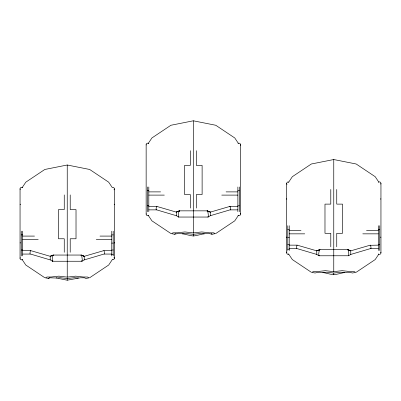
<?xml version="1.0" encoding="UTF-8"?>
<svg xmlns="http://www.w3.org/2000/svg" width="401" height="401" viewBox="0 0 401 401"><rect width="100%" height="100%" fill="white"/><g stroke="black" fill="none" stroke-linecap="round" stroke-linejoin="round"><path stroke-width="0.6" d="M20.19 243.091L20.245 242.45M114.235 204.751L114.29 204.114M286.71 237.623L286.765 236.981M380.755 199.282L380.81 198.645M22.591 259.422C21.729 260.359 20 259.642 20.05 258.369L20.05 188.831C20 187.558 21.729 186.846 22.591 187.778M20.05 258.369L20.25 257.627M22.04 187.808L25.804 182.169L44.817 169.468L67.238 165.006L89.664 169.468L108.671 182.169L112.25 187.523C113.658 186.676 115.207 188.781 113.989 189.884M114.425 188.831L114.425 258.369L113.683 259.658L112.195 259.658M148.691 215.217C147.829 216.154 146.099 215.437 146.149 214.164L146.149 144.626C146.099 143.352 147.829 142.641 148.691 143.573M146.149 214.164L146.2 213.778M237.988 143.573C239.116 142.335 241.232 143.959 240.329 145.373M240.53 144.626L240.53 214.164C240.58 215.437 238.851 216.154 237.988 215.217M288.805 254.189L287.317 254.189L286.575 252.901L286.575 183.362L287.317 182.074L288.805 182.074M286.575 252.901L287.011 251.848M378.409 182.31C379.541 181.072 381.652 182.696 380.75 184.109M380.95 183.362L380.95 252.901C381 254.174 379.271 254.891 378.409 253.953M56.401 277.462L56.29 278.023L49.99 277.793L48.566 278.479L45.283 277.828L46.952 277.021L51.168 277.001L58.837 276.149L67.238 277.106L75.639 276.149L83.308 277.001L87.523 277.021L89.192 277.828L85.909 278.479L84.491 277.793L80.441 277.778L67.238 280.199L56.29 278.023L60.095 277.692L67.238 278.51L74.385 277.692L78.185 278.023L78.075 277.462M80.922 255.312L81.192 255.051L84.245 256.314L103.759 250.63L111.779 250.615M30.631 250.615A1.825 0.341 -82.2 0 0 30.22 251.627L30.075 252.515A1.699 0.316 -82.2 0 0 30.075 253.928L50.23 259.903L52.551 261.252L81.924 261.252L82.29 259.963L81.924 256.866A3.273 0.612 82.2 0 0 81.192 255.051L53.288 255.051L50.23 256.314L30.717 250.63L22.702 250.615M82.08 261.226L84.245 259.903L104.405 253.928A1.699 0.316 82.2 0 0 104.405 252.515L104.255 251.627A1.825 0.341 82.2 0 0 103.844 250.615M207.021 211.106L207.292 210.846L210.345 212.109L229.858 206.425L237.878 206.41M156.731 206.41A1.825 0.341 -82.2 0 0 156.325 207.422L156.174 208.309A1.699 0.316 -82.2 0 0 156.174 209.723L176.335 215.698L178.651 217.046L208.024 217.046L208.39 215.758L208.024 212.66A3.273 0.612 82.2 0 0 207.292 210.846L179.387 210.846L176.335 212.109L156.816 206.425L148.801 206.41M229.858 206.425L229.793 206.56A1.699 0.316 82.2 0 0 229.753 206.796M208.179 217.021L210.345 215.698L230.505 209.723A1.699 0.316 82.2 0 0 230.505 208.309L230.354 207.422A1.825 0.341 82.2 0 0 229.943 206.41M347.441 249.843L347.712 249.582L350.77 250.846L350.77 254.434L348.599 255.758L319.076 255.783L316.755 254.434L296.595 248.46A1.699 0.316 -82.2 0 1 296.595 247.046L296.745 246.159A1.825 0.341 -82.2 0 1 297.156 245.151L316.755 250.836L319.963 249.607L316.755 250.846L316.755 254.434M348.599 255.758L348.79 253.778L348.449 251.397A3.273 0.612 82.2 0 0 347.712 249.582L319.808 249.582A3.273 0.612 -82.2 0 0 319.076 251.397L318.735 253.778L318.92 255.758M378.298 245.146L370.218 245.297A1.699 0.316 82.2 0 0 370.178 245.537M350.77 254.434L370.925 248.46A1.699 0.316 82.2 0 0 370.925 247.046L370.78 246.159A1.825 0.341 82.2 0 0 370.369 245.151M148.139 143.603L151.904 137.964L170.916 125.262L193.337 120.801L215.763 125.262L234.77 137.964L238.349 143.317M112.25 259.683L108.671 265.036L89.664 277.738M238.349 215.477L234.77 220.831L215.763 233.532M288.56 182.34L292.329 176.701L311.336 163.999L333.762 159.538L356.183 163.999L375.196 176.701L378.77 182.054M378.77 254.214L375.196 259.567L356.183 272.269M48.566 278.479L49.353 277.562M174.666 234.274C180.671 232.014 187.282 235.422 193.337 235.994C199.397 235.422 206.004 232.014 212.009 234.274L215.292 233.623L213.623 232.816L209.407 232.796L201.743 231.943L193.337 232.901L184.936 231.943L177.267 232.796L173.052 232.816L171.382 233.623L174.666 234.274L175.453 233.357M50.23 259.903L50.23 256.304L53.438 255.076L53.559 255.312M176.335 215.698L176.335 212.099L179.538 210.871L179.658 211.106M316.755 250.846L319.963 249.607M50.23 256.304L53.288 255.051A3.273 0.612 -82.2 0 0 52.551 256.866L52.21 259.247L52.401 261.226M176.335 212.099L179.387 210.846A3.273 0.612 -82.2 0 0 178.651 212.66L178.31 215.041L178.5 217.021M370.283 245.161L350.77 250.836L347.562 249.607L350.77 250.846M333.762 274.73C339.817 274.159 346.429 270.75 352.434 273.011L355.717 272.359L354.048 271.552L349.832 271.532L342.163 270.68L333.762 271.637L325.361 270.68L317.692 271.532L313.477 271.552L311.808 272.359L315.091 273.011C321.096 270.75 327.702 274.159 333.762 274.73L333.762 273.041L340.905 272.224L344.71 272.555M230.149 209.553A1.825 0.341 82.2 0 0 230.354 209.868L230.44 209.853M104.34 254.059L111.779 254.074M370.679 248.505A1.825 0.341 82.2 0 0 370.78 248.605L370.86 248.59M182.39 233.818L186.194 233.487L193.337 234.304L200.485 233.487L204.284 233.818M322.815 272.555L326.615 272.224L333.762 273.041M147.362 190.691L148.801 190.691M237.878 190.691L239.317 190.691M148.801 191.884L160.611 191.884M226.064 191.884L237.878 191.884M148.801 195.107L164.345 195.107M221.713 195.107L237.878 195.107M147.362 205.803L148.801 205.803M237.878 205.803L239.317 205.803M148.801 209.868L156.325 209.868A1.825 0.341 -82.2 0 0 156.525 209.553M230.354 209.868L237.878 209.868M287.783 229.427L289.221 229.427M378.298 229.427L379.737 229.427M289.221 230.62L301.036 230.62M366.489 230.62L378.298 230.62M289.221 233.843L304.765 233.843M362.76 233.843L378.298 233.843M21.263 234.896L22.702 234.896M111.779 234.896L113.217 234.896M22.702 236.089L34.511 236.089M99.964 236.089L111.779 236.089M287.783 237.628L289.221 237.628M22.702 239.312L38.24 239.312M96.235 239.312L111.779 239.312M111.779 243.096L113.217 243.096M287.783 244.54L289.221 244.54M378.298 244.54L379.737 244.54M289.221 245.146L297.156 245.146M289.221 248.605L296.745 248.605A1.825 0.341 -82.2 0 0 296.845 248.505M370.78 248.605L378.298 248.605M287.783 249.216L289.221 249.216M21.263 250.008L22.702 250.008M111.779 250.008L113.217 250.008M22.702 254.074L30.14 254.059M111.779 254.685L113.217 254.685M210.345 212.099L207.137 210.871L210.345 212.109L210.345 215.698M84.245 256.304L81.037 255.076L84.245 256.314L84.245 259.903M311.336 272.269L292.329 259.567L288.535 253.888M170.916 233.532L151.904 220.831L148.114 215.152M44.817 277.738L25.804 265.036L22.015 259.357M211.222 233.357L212.009 234.274M287.011 184.415L286.575 183.362M113.989 257.317L114.425 258.369M156.816 206.425L156.881 206.56A1.699 0.316 -82.2 0 1 156.921 206.796M380.75 252.159L380.95 252.901M240.329 213.422L240.53 214.164M20.25 189.578L20.05 188.831M146.149 144.626L146.2 145.012M380.755 236.981L380.81 237.623M286.71 198.645L286.765 199.282M114.235 242.45L114.29 243.091M20.19 204.114L20.245 204.751M379.737 225.693L379.737 250.48M378.298 225.693L378.298 250.48M336.74 189.427L336.74 204.119L342.544 204.119L342.544 233.297L336.74 233.297L336.74 246.836M333.762 159.538L333.762 271.637M330.785 189.427L330.785 204.119L324.98 204.119L324.98 233.297L330.785 233.297L330.785 246.836M289.221 225.693L289.221 250.48M287.783 225.693L287.783 250.48M239.317 186.956L239.317 211.743M237.878 186.956L237.878 211.743M196.315 150.691L196.315 165.382L202.119 165.382L202.119 194.56L196.315 194.56L196.315 208.099M193.337 120.801L193.337 232.901M193.337 233.728L193.337 235.994M190.36 150.691L190.36 165.382L184.56 165.382L184.56 194.56L190.36 194.56L190.36 208.099M148.801 186.956L148.801 211.743M147.362 186.956L147.362 211.743M113.217 231.161L113.217 255.948M111.779 231.161L111.779 255.948M70.215 194.896L70.215 209.588L76.02 209.588L76.02 238.765L70.215 238.765L70.215 252.304M67.238 165.006L67.238 261.252M67.238 261.467L67.238 277.106M67.238 277.933L67.238 280.199M64.26 194.896L64.26 209.588L58.456 209.588L58.456 238.765L64.26 238.765L64.26 252.304M22.702 231.161L22.702 255.948M21.263 231.161L21.263 255.948M348.449 255.783A3.273 0.612 82.2 0 1 348.268 255.597M319.251 255.597A3.273 0.612 -82.2 0 1 319.076 255.783M208.024 217.046A3.273 0.612 82.2 0 1 207.848 216.861M178.831 216.861A3.273 0.612 -82.2 0 1 178.651 217.046M81.924 261.252A3.273 0.612 82.2 0 1 81.558 260.685M52.922 260.685A3.273 0.612 -82.2 0 1 52.551 261.252"/></g></svg>
